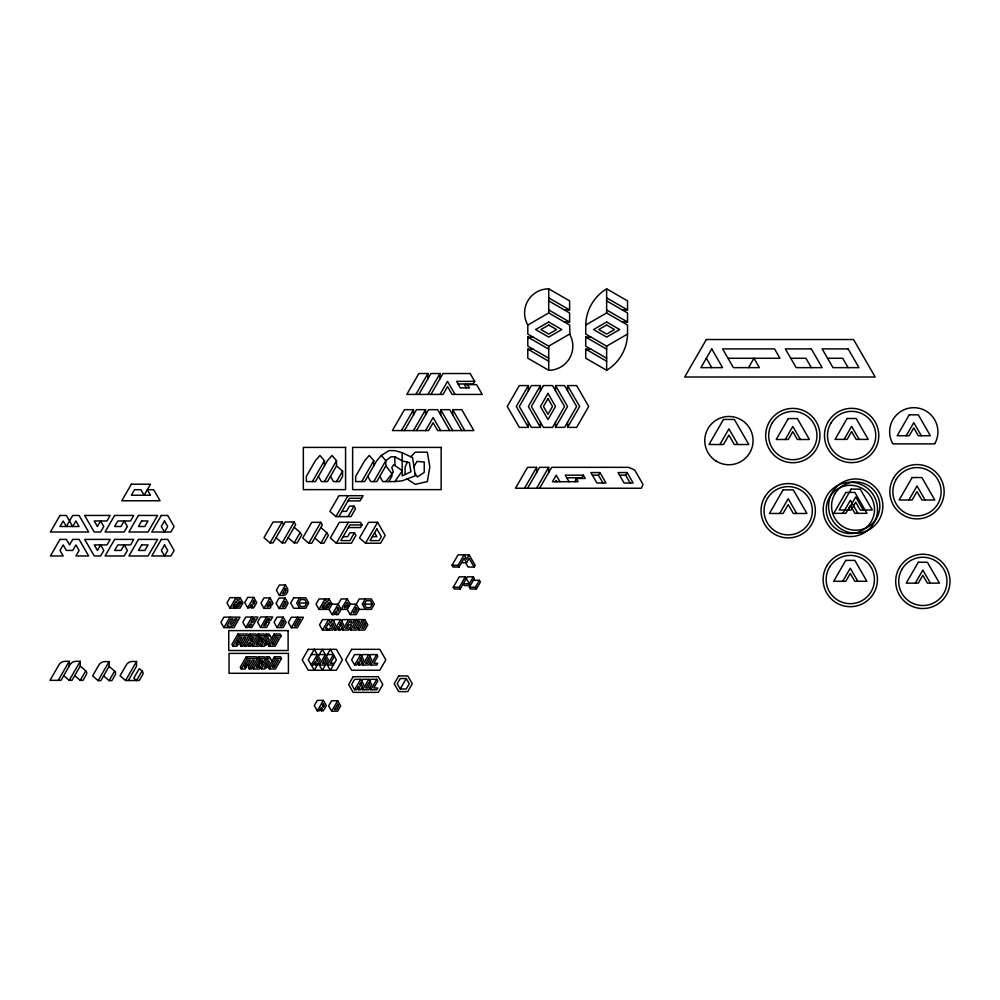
<?xml version="1.0" encoding="UTF-8"?>
<svg xmlns="http://www.w3.org/2000/svg" width="1000" height="1000" viewBox="0 0 1000 1000"><rect width="100%" height="100%" fill="white"/><g stroke="black" fill="none" stroke-linecap="round" stroke-linejoin="round"><path stroke-width="1.5" d="M585.725 325.025L606.638 312.962L627.537 325.025L627.537 334.075L606.638 346.15L585.725 334.075L585.75 324.275A43.325 43.325 0 0 1 606.638 288.837M627.537 334.075L627.513 334.825A43.325 43.325 0 0 1 606.625 370.275L585.725 358.212L585.725 349.162L590.95 349.162M407.375 462.137L405.087 467L405.087 474.513M413.938 466.7L416.912 461.45L424.25 461.987L424.25 472.375L417.362 476.95L414.888 473.225M58.25 680.35L69.237 661.312L65.113 661.312A7.138 7.138 0 0 0 58.938 664.887L50 680.35L61 680.35L69.925 664.887A7.138 7.138 0 0 1 76.112 661.312L80.237 661.312L80.237 666.075L71.988 680.35L69.237 680.35L63.738 675.6M69.237 680.35L80.237 661.312M74.737 675.6L80.237 680.35L85.725 670.837L80.237 666.075M98.112 680.638L109.113 661.6L104.987 661.6A7.138 7.138 0 0 0 98.8 665.163L92.625 675.875L98.112 680.638L100.862 680.638L109.113 666.35L109.113 661.6M103.612 675.875L109.113 680.638L114.612 671.112L109.113 666.35M125.538 680.525L136.537 661.475L132.413 661.475A7.138 7.138 0 0 0 126.225 665.05L120.05 675.763L125.538 680.525L139.288 680.525L142.65 674.688A2.938 2.938 0 0 0 142.037 671L139.288 668.612L133.787 678.138L136.537 680.525L142.037 671M128.287 680.525L136.537 666.237L136.537 661.475M229.963 608.1L236 597.65L238.012 601.125L240.025 597.65L243.038 602.875L240.025 608.1L229.963 608.1L226.95 602.875L229.963 597.65L240.025 597.65M282.1 522L273.05 522L264 537.675L270.025 542.9L282.1 522L283.6 524.612M233.988 608.1L234.988 606.362M223.925 627.6L233.975 627.6L240.012 617.15L223.925 617.15L220.912 622.375L223.925 627.6L229.963 617.15M236 608.1L237 606.362M238.012 604.612L240.025 601.125L241.025 602.875L239.013 606.362L232.975 606.362L236 601.125L238.012 604.612L233.988 604.612M227.95 627.6L228.95 625.862L226.938 625.862L230.963 618.9L232.975 618.9L229.963 624.125L231.962 624.125L234.988 618.9L237 618.888L232.975 625.862L230.963 625.862L229.963 627.6M312.387 481.587L324.462 460.675L319.938 455.45L315.4 460.675L306.35 476.362L306.35 481.587L315.4 481.587L327.475 460.675L332 455.45L336.525 460.675L336.525 465.9L327.475 481.587L321.438 481.587L318.425 476.362M282.1 542.9L294.163 522L295.675 524.612L285.113 542.9L282.1 542.9L276.062 537.675M247.688 607.85L253.725 597.4L247.688 597.4L244.675 602.625L247.688 607.85L249.7 607.85L251.713 604.362L252.725 606.1L251.713 607.85L253.725 607.85L256.737 602.625L253.725 597.4M324.462 481.587L336.525 460.675M232.9 646.213L238.938 635.763L248.988 635.763L247.987 634.025L237.925 634.025L231.887 644.475L232.9 646.213L236.925 646.213L237.925 644.475L236.925 642.725M288.125 537.675L294.163 542.9L300.2 532.45L294.163 527.225M245.85 627.5L242.825 622.275L245.85 617.05L257.913 617.05L251.875 627.5L249.862 627.5L251.875 624.012L249.862 624.012L247.862 627.5L245.85 627.5L251.875 617.05M240.938 642.725L238.938 642.725L241.95 637.5L239.938 637.5L235.912 644.475L237.925 644.475M240.938 646.213L245.975 637.487L243.962 637.5L239.938 644.475L240.938 646.213L242.95 646.213L249.988 634.025L256.025 634.025L257.038 635.763L251 635.763L244.963 646.213L246.975 646.213L248.988 642.725L251 642.725L248.988 646.213L247.987 644.475M336.525 481.587L342.562 471.138L336.525 465.9M263.975 608.362L270 597.913L263.975 597.913L260.95 603.138L263.975 608.362L270 608.362L271.012 606.625L270 604.875L271.012 603.138L270 601.4L266.988 606.625L269 606.625L267.987 604.875L272.013 604.875L273.025 603.138L270 597.913M252 640.987L254.013 637.5L252 637.5L249.988 640.987L252 640.987L251 639.25M308.762 543.225L320.825 522.325L322.337 524.938L311.775 543.225L308.762 543.225L302.725 538L311.775 522.325L320.825 522.325M266.625 620.425L270.65 620.425L272.663 616.95L260.587 616.95L257.575 622.175L260.587 627.4L266.625 616.95M279.375 595.438L285.413 584.987L287.65 588.875A5.425 5.425 0 0 1 283.863 595.438L279.375 595.438L276.363 590.212L279.375 584.987L285.413 584.987M252 644.475L253.012 646.213L259.05 635.763L265.075 635.763L264.075 634.025L258.038 634.025L251 646.213L248.988 646.213M241.238 668.988L247.275 658.538L257.325 658.538L256.325 656.787L246.262 656.787L240.238 667.25L241.238 668.988L245.263 668.988L246.262 667.25L245.263 665.5M266.625 622.175L265.613 625.65L263.612 625.65L267.625 618.688L269.637 618.688L268.637 620.425M261.05 639.25L262.062 637.5L260.05 637.5L256.025 644.475L258.038 644.475L259.05 642.725L257.538 641.862M258.038 642.725L259.05 640.987L262.062 640.987L260.05 637.5M279.1 608.5L285.138 598.05L288.15 603.275L285.138 608.5L279.1 608.5L276.087 603.275L279.1 598.05L285.138 598.05M246.262 663.763L247.275 665.5L250.287 660.275L248.275 660.275L244.262 667.25L246.262 667.25M271.613 638.375L269.1 634.025L266.087 634.025L259.05 646.213L253.012 646.213M260.05 644.475L261.05 646.213L267.087 635.763L270.113 635.763M347.987 500.913L360.05 500.913L363.075 495.688L338.938 495.688L329.888 511.375L335.925 516.6L347.987 495.688M314.8 538L320.825 543.225L326.863 532.775L320.825 527.55M249.288 668.988L254.325 660.263L252.3 660.275L248.275 667.25L249.288 668.988L251.3 668.988L258.337 656.787L264.375 656.787L265.375 658.538L259.337 658.538L253.312 668.988L252.3 667.25M338.938 516.6L349.5 498.3L361.562 498.3M267.087 642.725L269.1 639.25L268.1 637.5L264.075 644.475L267.087 642.725L266.087 640.987M277.087 627.562L283.125 617.112L286.137 622.337L283.125 627.562L277.087 627.562L274.075 622.337L277.087 617.112L283.125 617.112M361.688 481.587L373.75 460.675L369.225 455.45L364.7 460.675L355.65 476.362L355.65 481.587L364.7 481.587L376.775 460.675L381.3 455.45L389.087 450.613L394.875 450.613L402.175 452.713L412.6 457.625L415.262 475.775L402.175 480.825L394.875 481.587L382.8 481.587L379.787 476.362M274.125 634.025L268.1 644.475L269.1 646.213L275.138 646.213L281.163 635.763L280.163 634.025L274.125 634.025L275.138 635.763L269.1 646.213M261.35 662.025L262.362 660.275L260.35 660.275L256.325 667.25L258.337 667.25L259.337 665.5L257.838 664.638M258.337 665.5L259.337 663.763L262.362 663.763L260.35 660.275M415.863 394.425L427.925 373.525L418.875 373.525L406.8 394.425L443.013 394.425L447.537 386.587L452.062 394.425L482.225 394.425L476.575 384.637L464.5 384.637L466.388 387.9M299.725 597.825L296.7 603.05L299.725 608.275M271.913 661.15L269.4 656.787L266.375 656.787L259.337 668.988L253.312 668.988M274.125 644.475L278.15 637.5L276.137 637.5L272.113 644.475L274.125 644.475L273.125 642.725M347.987 516.6L354.025 506.138L355.525 508.75L351 516.6L335.925 516.6M418.875 394.425L430.938 373.525L439.988 373.525L439.988 378.75M298.712 603.05L300.725 599.562L304.75 599.562L306.762 603.05L304.75 606.525L300.725 606.525L298.712 603.05L306.762 603.05M260.35 667.25L261.35 668.988L267.387 658.538L270.4 658.538M348.4 527.55L360.475 527.55L361.975 524.938L360.475 522.325L339.35 522.325L330.3 538L336.337 543.225L348.4 522.325M401.438 430.575L413.5 409.675L404.45 409.675L392.388 430.575L428.587 430.575L433.113 422.738L437.638 430.575L473.837 430.575L461.775 409.675L452.725 409.675L452.725 414.9M267.387 665.5L269.4 662.025L268.387 660.275L264.375 667.25L267.387 665.5L266.375 663.763M373.75 481.587L385.825 460.675L391.05 456.8L394.875 456.8L402.175 460.85L409.375 462.638L410.962 471.725L402.175 475.887L402.175 452.713M404.45 430.575L416.525 409.675L425.575 409.675L425.575 414.9M274.425 656.787L268.387 667.25L269.4 668.988L275.438 668.988L281.462 658.538L280.462 656.787L274.425 656.787L275.438 658.538L269.4 668.988M291.375 627.7L288.363 622.475L291.375 617.25L303.438 617.25L297.413 627.7L291.375 627.7L297.413 617.25M381.3 455.45L385.825 460.675L385.825 465.9L376.775 481.587L370.737 481.587L367.725 476.362M427.925 394.425L439.988 373.525M430.938 394.425L443.013 373.525L470.163 373.525L474.688 381.362L473.175 383.975L458.1 383.975M274.425 667.25L278.45 660.275L276.438 660.275L272.413 667.25L274.425 667.25L273.425 665.5M336.337 543.225L351.425 543.225L355.95 535.388L354.438 532.775L349.913 540.612L340.863 540.612L349.913 524.938L361.975 524.938M413.5 430.575L425.575 409.675M416.525 430.575L428.587 409.675L437.638 409.675L449.712 430.575M388.837 481.587L391.85 476.362L391.85 473.55L385.825 465.9M439.988 394.425L447.537 381.362L455.075 394.425M329.087 598.938L319.037 598.938L316.025 604.163L319.037 609.388L325.075 598.938L327.075 602.413L329.087 598.938L332.113 604.163L338.137 604.163L341.163 609.388L347.2 609.388L350.213 614.612L356.25 614.612L359.263 609.388L371.325 609.388L374.35 604.163L371.325 598.938L359.263 598.938L350.213 614.612M425.575 430.575L433.113 417.512L440.662 430.575M323.062 609.388L324.062 607.638M325.075 609.388L326.075 607.638M327.075 605.9L329.087 602.413L330.1 604.163L328.088 607.638L322.05 607.638L325.075 602.413L327.075 605.9L323.062 605.9M365.538 543.225L377.612 522.325L368.562 522.325L359.513 538L365.538 543.225L380.625 543.225L385.15 535.388L377.612 522.325M319.037 609.388L329.087 609.388L332.113 604.163M322.537 630.05L328.575 619.6L330.588 623.075L332.6 619.6L335.613 624.825L332.6 630.05L322.537 630.05L319.525 624.825L322.537 619.6L332.6 619.6M347.2 598.938L338.137 614.612L336.138 614.612L337.137 612.863L336.138 611.125L334.125 614.612L332.113 614.612L341.163 598.938L347.2 598.938L350.213 604.163L356.25 604.163L359.263 609.388M326.562 630.05L327.575 628.3L325.562 628.3L328.575 623.075L330.588 626.562L332.6 623.075L333.6 624.825L331.587 628.3L329.575 628.3L328.575 630.05M333.6 621.337L334.613 619.6L340.637 619.6L343.663 624.825L340.637 630.05L338.625 630.05L337.625 628.3M318.3 656.312L322.325 649.338L328.363 659.8L322.325 670.25L318.3 663.275M333.6 628.3L334.613 630.05L340.637 619.6M347.2 609.388L350.213 604.163M314.288 663.275L315.287 665.025L316.288 663.275L315.287 661.538L313.275 665.025L311.262 665.025L317.3 654.575L311.262 654.575M341.65 621.337L342.65 619.6L364.775 619.6L367.8 624.825L364.775 630.05L358.75 630.05L357.738 628.3M338.625 630.05L339.637 628.3L338.625 626.562L336.625 630.05L334.613 630.05M326.35 656.312L330.375 649.338L336.4 659.8L330.375 670.25L326.35 663.275M341.65 628.3L342.65 630.05L348.688 619.6M365.3 598.938L362.275 604.163L365.3 609.388M354.725 619.6L352.713 623.075L350.7 623.075L351.7 621.337L349.688 621.337L345.675 628.3L347.688 628.3L348.688 624.825L351.7 624.825L348.688 630.05L342.65 630.05M364.288 604.163L366.3 600.675L370.325 600.675L372.337 604.163L370.325 607.638L366.3 607.638L364.288 604.163L372.337 604.163M334.4 656.312L330.375 663.275L334.4 663.275M349.688 628.3L350.7 630.05L356.737 619.6M362.762 619.6L356.737 630.05L350.7 630.05M358.75 630.05L364.775 619.6M317.3 710.812L323.338 700.362L317.3 700.362L314.288 705.588L317.3 710.812L319.312 710.812L321.325 707.337L322.325 709.075L321.325 710.812L323.338 710.812L326.35 705.588L323.338 700.362M358.675 665.025L359.688 663.275L358.675 661.538L356.662 665.025L354.65 665.025L360.688 654.575L363.7 659.8L360.688 665.025L358.675 665.025L357.675 663.275M361.688 656.312L362.7 654.575L368.738 654.575L371.75 659.8L368.738 665.025L362.7 665.025L361.688 663.275M331.637 711.175L337.675 700.725L340.688 705.95L337.675 711.175L331.637 711.175L328.625 705.95L331.637 700.725L337.675 700.725M362.7 665.025L368.738 654.575M369.738 656.312L370.737 654.575L376.775 654.575L377.788 656.312L373.762 663.275L377.788 663.275L376.775 665.025L370.737 665.025L369.738 663.275M528.362 385.575L516.287 406.475L528.362 427.388L519.312 427.388L507.238 406.475L519.312 385.575L528.362 385.575L528.362 390.8M358.675 689.762L359.688 688.012L358.675 686.275L356.662 689.762L354.65 689.762L360.688 679.312L363.7 684.538L360.688 689.762L358.675 689.762L357.675 688.012M370.737 665.025L376.775 654.575M361.688 681.05L362.7 679.312L368.738 679.312L371.75 684.538L368.738 689.762L362.7 689.762L361.688 688.012M362.7 689.762L368.738 679.312M369.738 681.05L370.737 679.312L376.775 679.312L377.788 681.05L373.762 688.012L377.788 688.012L376.775 689.762L370.737 689.762L369.738 688.012M540.425 385.575L528.362 406.475L540.425 427.388L531.375 427.388L519.312 406.475L531.375 385.575L540.425 385.575L540.425 390.8M370.737 689.762L376.775 679.312M461.562 562.688L466.587 562.688L464.075 558.337L459.05 567.038L453.013 567.038L452.013 565.3L458.05 554.85L469.113 554.85L475.138 565.3L474.137 567.038L468.1 567.038L465.588 562.688M452.013 565.3L458.05 565.3L464.075 554.85L466.587 559.2L469.113 554.85M466.587 562.688L469.113 558.337L474.137 567.038M473.35 576.825L467.325 576.825L460.288 589.012L454.25 589.012L453.237 587.275L459.275 576.825L465.312 576.825L470.337 585.538L464.3 585.538L463.3 583.787L469.338 583.787L473.35 576.825L474.363 578.562L469.338 587.275L470.337 589.012L476.375 589.012L480.4 582.05L479.387 580.312L473.35 580.312M400.225 689L406.262 678.55L400.225 678.55L397.212 683.775L400.225 689L406.262 689L409.275 683.775L406.262 678.55M453.237 587.275L459.275 587.275L465.312 576.825M555.513 427.388L567.575 406.475L555.513 385.575L564.562 385.575L576.625 406.475L564.562 427.388L555.513 427.388L555.513 422.163M524.525 488.237L536.6 467.337L527.55 467.337L515.475 488.237L641.388 488.237L643.025 484.462L634.65 469.95L628.612 467.337L551.688 467.337L539.612 488.237M527.55 488.237L539.612 467.337L548.663 467.337L548.663 472.562M469.338 587.275L475.363 587.275L479.387 580.312M567.575 427.388L579.65 406.475L567.575 385.575L576.625 385.575L588.7 406.475L576.625 427.388L567.575 427.388L567.575 422.163M536.6 488.237L548.663 467.337M555.45 481.712L556.213 480.4L556.962 481.712M569.025 481.712L565.262 475.175L583.362 475.175L585.25 478.45L576.2 478.45L575.062 481.712M566.763 477.788L581.85 477.788L583.362 475.175M602.975 483.013L598.45 475.175L599.95 472.562L590.9 472.562L596.938 483.013L605.988 483.013L599.95 472.562M630.125 483.013L625.6 475.175L627.112 472.562L618.05 472.562L624.087 483.013L633.138 483.013L627.112 472.562M748.55 367.638L753.962 358.275L759.375 367.638L733.4 367.638L722.575 348.9L774.525 348.9L779.938 358.275L727.987 358.275M719.875 444.525L728.925 428.85L737.975 444.525M785.275 439.487L792.812 426.413L800.362 439.487M779.663 513.475L788.188 498.713L796.712 513.475M844.087 439.4L851.625 426.337L859.163 439.4M842.825 513.337L850.375 500.275L857.913 513.337M848.162 510.025L855.7 496.962L863.25 510.025M906.225 435.725L913.775 422.663L921.312 435.725M842.75 581.287L850.288 568.225L857.825 581.287M908.888 499.988L916.988 485.962L925.1 499.988M915.3 583.138L922.85 570.075L930.387 583.138M394.875 481.587L402.3 470.788L393.8 464.688L391.763 467.537L393.363 472.013L385.825 481.587M410.85 456.8L415.213 452.175L427.337 452.175L429.812 467L427.337 481.587L415.262 484.387L407.088 478.938M569.612 334.075L548.713 346.15L527.8 334.075L527.8 325.025L548.713 312.962L569.612 325.025L569.987 334.775A24.137 24.137 0 0 1 548.713 370.288L527.8 358.212L527.8 349.162L533.025 349.162M268.6 643.6L264.075 646.213L261.05 646.213M268.9 666.375L264.375 668.988L261.35 668.988M564.388 309.938L569.612 309.938L569.612 300.887L548.713 288.825A24.137 24.137 0 0 0 527.425 324.338L527.825 325.012M622.312 309.938L627.537 309.938L627.537 300.887L606.638 288.825L606.638 312.962M564.388 322.013L569.612 322.013L569.612 312.962L548.713 300.887M622.312 322.013L627.537 322.013L627.537 312.962L606.638 300.887M548.713 358.212L527.8 346.15L527.8 337.1L533.025 337.1M606.638 358.212L585.725 346.15L585.725 337.1L590.95 337.1M790.763 358.275L805.913 358.275L811.325 367.638M827.562 358.275L842.712 358.275L848.125 367.638M474.688 381.362L456.587 381.362L460.363 387.9L469.412 387.9L467.525 384.637M440.662 414.9L440.662 409.675L449.712 409.675L461.775 430.575M592.413 475.175L598.45 475.175M619.562 475.175L625.6 475.175M354.025 506.138L349.5 506.138L346.475 511.375L341.95 511.375M294.163 522L285.113 522L273.05 542.9L270.025 542.9M354.438 532.775L349.913 532.775L347.65 536.688L343.125 536.688M372.325 536.688L376.85 536.688L374.588 532.775M294.163 542.9L297.188 542.9L301.712 535.062L300.2 532.45M320.825 543.225L323.85 543.225L328.375 535.388L326.863 532.775M239.013 602.875L241.025 602.875M328.088 604.163L330.1 604.163M349.2 605.9L345.188 605.9L346.188 607.638L344.175 607.638L347.2 602.413L348.2 604.163L347.2 605.9L348.2 607.638M265.613 622.175L269.637 622.175L266.625 627.4L260.587 627.4M275.138 635.763L281.163 635.763M259.05 639.25L263.062 639.25M319.312 654.575L325.35 654.575L319.312 665.025L325.35 665.025M327.35 654.575L333.387 654.575L327.35 665.025L333.387 665.025M360.688 654.575L354.65 654.575L351.637 659.8L354.65 665.025M275.438 658.538L281.462 658.538M259.337 662.025L263.363 662.025M315.287 665.025L317.3 665.025M247.275 665.5L249.288 665.5M360.688 679.312L354.65 679.312L351.637 684.538L354.65 689.762M80.237 680.35L82.987 680.35L86.35 674.525A2.938 2.938 0 0 0 85.725 670.837M109.113 680.638L111.862 680.638L115.225 674.8A2.938 2.938 0 0 0 114.612 671.112M606.638 297.875L627.537 309.938M606.638 309.938L627.537 322.013M548.713 297.875L569.612 309.938M548.713 309.938L569.612 322.013M585.725 337.1L606.638 349.162M585.725 349.162L606.638 361.238M527.8 337.1L548.713 349.162M527.8 349.162L548.713 361.238M706.338 358.275L711.75 367.638M581.85 477.788L582.225 478.45M576.2 478.45L578.075 481.712L552.438 481.712L556.213 475.175L559.975 481.712M452.725 409.675L464.787 430.575M440.662 409.675L452.725 430.575M475.363 587.275L476.375 589.012M458.05 565.3L459.05 567.038M459.275 587.275L460.288 589.012M330.487 476.362L333.512 481.587L339.538 481.587L342.562 476.362L342.562 471.138M335.125 612.863L336.138 614.612M329.087 609.388L332.113 614.612M320.312 709.075L321.325 710.812M250.712 606.1L251.713 607.85M266.087 634.025L267.087 635.763M258.038 634.025L259.05 635.763M258.538 640.113L259.05 640.987M248.863 625.763L249.862 627.5M266.375 656.787L267.387 658.538M257.038 642.725L258.038 644.475M249.988 634.025L251 635.763M258.337 656.787L259.337 658.538M258.837 662.887L259.337 663.763M257.325 665.5L258.337 667.25M237.925 634.025L238.938 635.763M243.962 644.475L244.963 646.213M237.925 640.987L238.938 642.725M246.262 656.787L247.275 658.538M606.638 346.15L606.638 370.288M567.575 385.575L567.575 390.8M555.513 385.575L555.513 390.8M548.713 288.825L548.713 312.962M548.713 346.15L548.713 370.288M540.425 422.163L540.425 427.388M536.6 467.337L536.6 472.562M528.362 422.163L528.362 427.388M427.925 373.525L427.925 378.75M413.5 409.675L413.5 414.9M394.875 456.8L394.875 465.45M373.75 460.675L373.75 465.9M324.462 460.675L324.462 465.9M69.237 661.312L69.237 666.075M830.8 495.3L830.612 495.712A27.15 27.15 0 0 0 853.037 533.125L854.375 533.225A27.15 27.15 0 0 0 866.1 531.188L867.312 530.65A27.15 27.15 0 0 0 879.65 493.3L879 492.15A27.15 27.15 0 0 0 839.525 484.3L838.475 485.112A27.15 27.15 0 0 0 832.412 492.15L832.188 492.55A22.5 22.5 0 0 0 830.8 495.3M875.462 519.812L874.912 521.025A27.15 27.15 0 0 1 867.6 530.4L866.55 531.225A27.15 27.15 0 0 1 826.425 496.613L827.075 495.45A27.15 27.15 0 0 1 838.763 484.875L839.975 484.325A27.15 27.15 0 0 1 851.7 482.3L853.037 482.388A27.15 27.15 0 0 1 873.662 495.45L874.312 496.613A27.15 27.15 0 0 1 875.462 519.812M769.525 421.6L768.875 422.762A27.15 27.15 0 0 0 792.812 462.713A27.15 27.15 0 0 0 816.762 422.762L816.112 421.6A27.15 27.15 0 0 0 769.525 421.6M772.113 423.15L771.538 424.188A24.137 24.137 0 0 0 792.812 459.7A24.137 24.137 0 0 0 814.1 424.188L813.525 423.15A24.137 24.137 0 0 0 772.113 423.15M764.9 496.775L764.237 497.938A27.15 27.15 0 0 0 788.188 537.888A27.15 27.15 0 0 0 812.138 497.938L811.475 496.775A27.15 27.15 0 0 0 764.9 496.775M767.487 498.325L766.9 499.363A24.137 24.137 0 0 0 788.188 534.875A24.137 24.137 0 0 0 809.475 499.363L808.888 498.325A24.137 24.137 0 0 0 767.487 498.325M828.337 421.525L827.675 422.688A27.15 27.15 0 0 0 851.625 462.638A27.15 27.15 0 0 0 875.575 422.688L874.912 421.525A27.15 27.15 0 0 0 828.337 421.525M830.925 423.075L830.337 424.113A24.137 24.137 0 0 0 851.625 459.625A24.137 24.137 0 0 0 872.913 424.113L872.325 423.075A24.137 24.137 0 0 0 830.925 423.075M829.675 497.013L829.087 498.038A24.137 24.137 0 0 0 853.913 533.288L855.075 533.088A24.137 24.137 0 0 0 871.663 498.038L871.075 497.013A24.137 24.137 0 0 0 841.137 487.113L840.05 487.6A24.137 24.137 0 0 0 830.987 495.037L829.675 497.013M835 493.7L834.412 494.725A24.137 24.137 0 0 0 864.938 528.4L866.025 527.925A24.137 24.137 0 0 0 875.088 520.487L875.775 519.513A24.137 24.137 0 0 0 876.988 494.725L876.4 493.7A24.137 24.137 0 0 0 852.163 482.225L851 482.438A24.137 24.137 0 0 0 835 493.7M827 565.575L826.338 566.737A27.15 27.15 0 0 0 850.288 606.688A27.15 27.15 0 0 0 874.237 566.737L873.575 565.575A27.15 27.15 0 0 0 827 565.575M829.587 567.125L829 568.162A24.137 24.137 0 0 0 850.288 603.675A24.137 24.137 0 0 0 871.575 568.162L870.987 567.125A24.137 24.137 0 0 0 829.587 567.125M893.7 477.775L893.05 478.938A27.15 27.15 0 0 0 916.988 518.888A27.15 27.15 0 0 0 940.938 478.938L940.288 477.775A27.15 27.15 0 0 0 893.7 477.775M896.287 479.325L895.713 480.363A24.137 24.137 0 0 0 916.988 515.875A24.137 24.137 0 0 0 938.275 480.363L937.7 479.325A24.137 24.137 0 0 0 896.287 479.325M935.062 443.188L934.663 443.875L892.875 443.875L892.487 443.188A24.137 24.137 0 0 1 913.775 407.675A24.137 24.137 0 0 1 935.062 443.188M899.562 567.425L898.9 568.587A27.15 27.15 0 0 0 922.85 608.538A27.15 27.15 0 0 0 946.8 568.587L946.137 567.425A27.15 27.15 0 0 0 899.562 567.425M902.15 568.975L901.562 570.013A24.137 24.137 0 0 0 922.85 605.525A24.137 24.137 0 0 0 944.137 570.013L943.55 568.975A24.137 24.137 0 0 0 902.15 568.975M59.95 515.45L50.388 532.013L88.637 532.013L79.075 515.45L72.7 515.45L66.325 526.5L63.137 520.975L59.95 526.5L79.075 526.5L75.888 520.975L72.7 526.5L66.325 515.45L59.95 515.45M59.988 539.4L50.425 555.962L63.175 555.962L59.988 550.438L63.175 544.913L66.363 550.438L72.737 550.438L75.925 544.913L79.112 550.438L75.925 555.962L88.675 555.962L79.112 539.4L72.737 539.4L69.55 544.913L66.363 539.4L59.988 539.4M100.6 520.975L97.413 526.5L94.225 520.975L106.975 520.975L110.162 515.45L84.663 515.45L94.225 532.013L100.6 532.013L103.787 526.5L100.6 520.975M131.363 484.2L121.8 500.763L160.062 500.763L153.688 489.712L147.312 489.712L150.5 495.238L131.363 495.238L134.55 489.712L140.925 489.712L144.113 495.238L150.5 484.2L131.363 484.2M114.612 515.45L105.05 532.013L124.175 532.013L127.362 526.5L124.175 520.975L120.988 526.5L114.612 526.5L117.8 520.975L130.55 520.975L133.737 515.45L114.612 515.45M100.638 544.913L97.45 550.438L94.262 544.913L107.013 544.913L110.2 539.4L84.7 539.4L94.262 555.962L100.638 555.962L103.825 550.438L100.638 544.913M114.65 539.4L105.087 555.962L124.213 555.962L127.4 550.438L124.213 544.913L121.025 550.438L114.65 550.438L117.837 544.913L130.588 544.913L133.775 539.4L114.65 539.4M138.45 515.45L128.887 532.013L148.012 532.013L157.575 515.45L138.45 515.45M141.637 520.975L138.45 526.5L144.825 526.5L148.012 520.975L141.637 520.975M138.488 539.4L128.925 555.962L148.05 555.962L157.613 539.4L138.488 539.4M141.675 544.913L138.488 550.438L144.863 550.438L148.05 544.913L141.675 544.913M161.325 515.45L151.762 532.013L170.888 532.013L174.075 526.5L167.7 515.45L161.325 515.45M164.513 520.975L161.325 526.5L164.513 532.013L167.7 526.5L164.513 520.975M161.363 539.4L151.8 555.962L170.925 555.962L174.112 550.438L167.738 539.4L161.363 539.4M164.55 544.913L161.363 550.438L164.55 555.962L167.738 550.438L164.55 544.913M253.725 600.875L252.725 602.625L253.725 604.362L254.737 602.625L253.725 600.875M252.887 618.787L250.875 622.275L252.887 622.275L254.9 618.787L252.887 618.787M285.413 588.475L282.4 593.7L283.4 593.7A3.625 3.625 0 0 0 285.912 589.338L285.413 588.475M285.138 601.538L282.125 606.763L284.125 606.763L286.137 603.275L285.138 601.538M293.688 597.825L290.675 603.05L293.688 608.275L305.75 608.275L308.775 603.05L305.75 597.825L293.688 597.825M283.125 620.6L280.1 625.825L282.113 625.825L284.125 622.337L283.125 620.6M298.412 618.987L294.387 625.962L296.4 625.962L300.425 618.987L298.412 618.987M376.85 528.85L370.062 540.612L379.113 540.612L381.375 536.688L376.85 528.85M308.25 649.338L302.213 659.8L308.25 670.25L336.4 670.25L342.438 659.8L336.4 649.338L308.25 649.338M338.137 607.638L337.137 609.388L338.137 611.125L339.15 609.388L338.137 607.638M314.288 649.338L308.25 659.8L314.288 670.25L320.312 659.8L314.288 649.338M317.3 658.05L316.288 659.8L317.3 661.538L318.3 659.8L317.3 658.05M340.637 623.075L339.637 624.825L340.637 626.562L341.65 624.825L340.637 623.075M325.35 658.05L322.325 663.275L324.338 663.275L326.35 659.8L325.35 658.05M356.25 607.638L353.225 612.863L355.238 612.863L357.25 609.388L356.25 607.638M357.738 621.337L353.713 628.3L355.725 628.3L359.75 621.337L357.738 621.337M364.775 623.075L361.763 628.3L363.775 628.3L365.788 624.825L364.775 623.075M351.637 649.338L345.6 659.8L351.637 670.25L379.8 670.25L385.825 659.8L379.8 649.338L351.637 649.338M323.338 703.85L322.325 705.588L323.338 707.337L324.338 705.588L323.338 703.85M360.688 658.05L359.688 659.8L360.688 661.538L361.688 659.8L360.688 658.05M353.15 676.7L348.625 684.538L353.15 692.375L378.288 692.375L382.812 684.538L378.288 676.7L353.15 676.7M337.675 704.212L334.65 709.438L336.662 709.438L338.675 705.95L337.675 704.212M368.738 658.05L365.712 663.275L367.725 663.275L369.738 659.8L368.738 658.05M360.688 682.788L359.688 684.538L360.688 686.275L361.688 684.538L360.688 682.788M368.738 682.788L365.712 688.012L367.725 688.012L369.738 684.538L368.738 682.788M543.45 385.575L531.375 406.475L543.45 427.388L552.5 427.388L564.562 406.475L552.5 385.575L543.45 385.575M547.975 393.413L540.425 406.475L547.975 419.55L555.513 406.475L547.975 393.413M547.975 398.638L543.45 406.475L547.975 414.312L552.5 406.475L547.975 398.638M398.713 675.938L394.188 683.775L398.713 691.612L407.762 691.612L412.287 683.775L407.762 675.938L398.713 675.938M706.338 339.525L684.688 377.013L875.188 377.013L853.538 339.525L706.338 339.525M711.75 348.9L700.925 367.638L722.575 367.638L711.75 348.9M723.487 419.45L709.013 444.525L723.487 444.525L728.925 435.125L734.35 444.525L748.838 444.525L734.35 419.45L723.487 419.45M788.288 418.575L776.225 439.487L788.288 439.487L792.812 431.65L797.337 439.487L809.412 439.487L797.337 418.575L788.288 418.575M783.075 489.862L769.438 513.475L783.075 513.475L788.188 504.625L793.3 513.475L806.938 513.475L793.3 489.862L783.075 489.862M847.1 418.5L835.037 439.4L847.1 439.4L851.625 431.562L856.15 439.4L868.213 439.4L856.15 418.5L847.1 418.5M845.85 492.438L833.775 513.337L845.85 513.337L850.375 505.5L854.9 513.337L866.963 513.337L854.9 492.438L845.85 492.438M851.175 489.125L839.112 510.025L851.175 510.025L855.7 502.188L860.225 510.025L872.3 510.025L860.225 489.125L851.175 489.125M909.25 414.825L897.175 435.725L909.25 435.725L913.775 427.887L918.3 435.725L930.362 435.725L918.3 414.825L909.25 414.825M845.763 560.375L833.688 581.287L845.763 581.287L850.288 573.45L854.812 581.287L866.875 581.287L854.812 560.375L845.763 560.375M912.138 477.537L899.163 499.988L912.138 499.988L916.988 491.575L921.85 499.988L934.812 499.988L921.85 477.537L912.138 477.537M918.325 562.238L906.25 583.138L918.325 583.138L922.85 575.3L927.375 583.138L939.438 583.138L927.375 562.238L918.325 562.238M548.713 322.013L535.638 329.55L548.713 337.1L561.775 329.55L548.713 322.013M548.713 325.025L540.875 329.55L548.713 334.075L556.55 329.55L548.713 325.025M606.638 322.013L593.562 329.55L606.638 337.1L619.7 329.55L606.638 322.013M606.638 325.025L598.8 329.55L606.638 334.075L614.475 329.55L606.638 325.025M811.325 348.9L785.35 348.9L796.175 367.638L822.15 367.638L811.325 348.9M848.125 348.9L822.15 348.9L832.975 367.638L858.95 367.638L848.125 348.9M345.575 447.4L303.337 447.4L303.337 489.637L345.575 489.637L345.575 447.4M441.15 447.4L352.638 447.4L352.638 489.637L441.15 489.637L441.15 447.4M288.113 630.625L228.738 630.625L228.738 650.512L288.113 650.512L288.113 630.625M288.412 653.4L229.037 653.4L229.037 673.288L288.412 673.288L288.412 653.4M715.837 460.9A24.137 24.137 0 0 0 753.025 441.8A24.137 24.137 0 0 0 717.887 419.137A24.137 24.137 0 0 0 715.837 460.9"/></g></svg>
